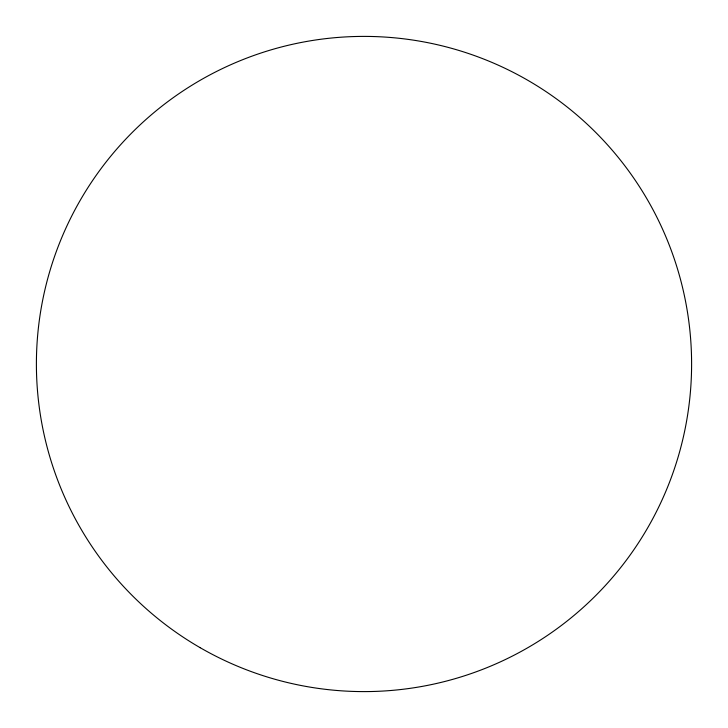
<?xml version="1.0" encoding="UTF-8"?>
<svg xmlns="http://www.w3.org/2000/svg" width="728" height="728" viewBox="0 0 728 728"><rect width="100%" height="100%" fill="white"/><g stroke="black" fill="none" stroke-linecap="round" stroke-linejoin="round"><path stroke-width="1.09" d="M200.2 647.711A327.6 327.6 0 0 0 691.6 364A327.6 327.6 0 0 0 200.2 80.289A327.6 327.6 0 0 0 200.2 647.711"/></g></svg>
